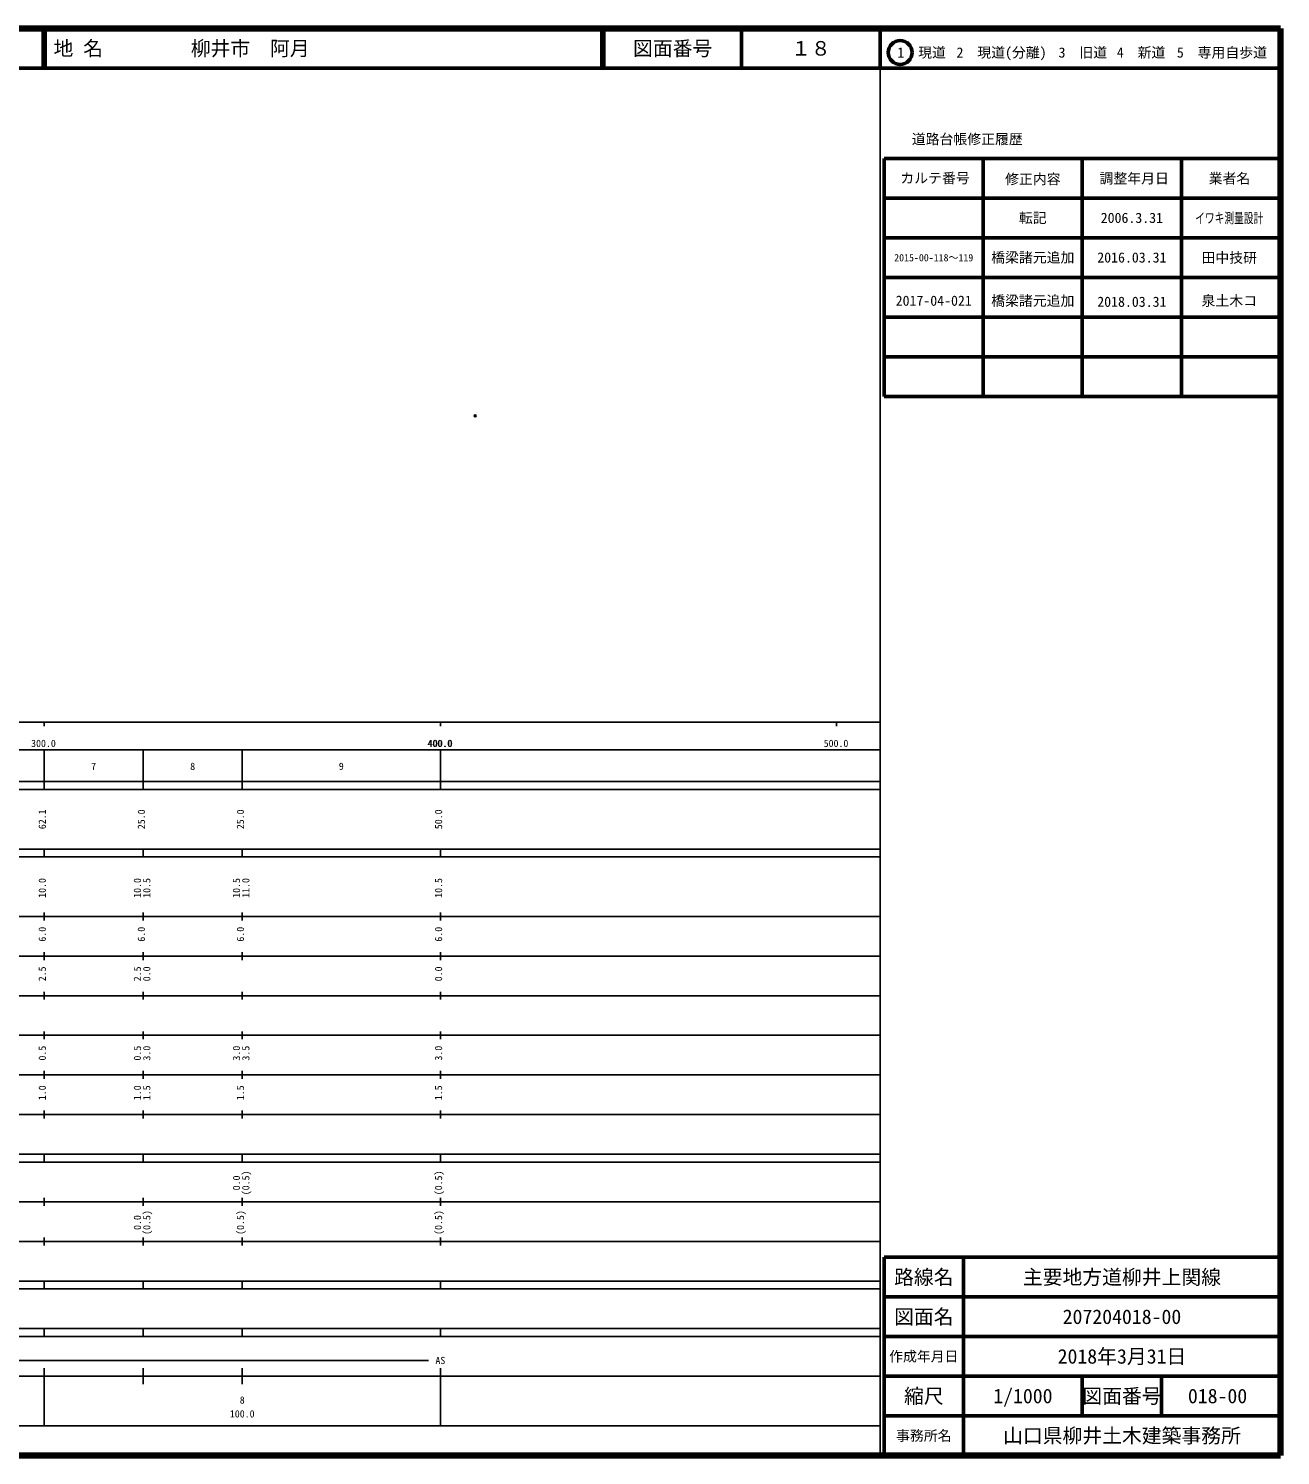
# Model space of a CAD drawing. Units: millimetres on the paper. Extents: x 40 to 680, y 20 to 380.
# Drawn here: x 364.1 to 680, y 20 to 380 of the extents above; entities that cross this region are included whole.
import ezdxf
from ezdxf.enums import TextEntityAlignment as Align

# ---------------------------------------------------------------- set-up
doc = ezdxf.new("R2010")
doc.units = ezdxf.units.MM
doc.header["$PDMODE"] = 32
doc.header["$PDSIZE"] = 0.5
doc.layers.add('M-OTRS', color=6, linetype='Continuous')
doc.layers.add('M-TTL-TXT', color=7, linetype='Continuous')
for name, color, linetype, lineweight in [('M-TTL', 2, 'Continuous', 140), ('M-TTL-BAND', 7, 'Continuous', 25), ('M-TTL-FRAM', 2, 'Continuous', 50), ('M-TTL-LINE', 7, 'Continuous', 50)]:
    doc.layers.add(name, color=color, linetype=linetype, lineweight=lineweight)
doc.styles.add('ＭＳ ゴシック', font='')
doc.styles.get('ＭＳ ゴシック').set_extended_font_data('MS Gothic')

msp = doc.modelspace()

# ---------------------------------------------------------------- linework, layer by layer
at = {"layer": 'M-OTRS'}
msp.add_point((476.81, 282.286), dxfattribs=at)
at = {"layer": 'M-TTL'}
for p, q in [((680, 380), (40, 380)), ((680, 20), (680, 380)), ((40, 20), (680, 20))]:
    msp.add_line(p, q, dxfattribs=at)
at = {"layer": 'M-TTL-BAND'}
for p, q in [((579, 20), (579, 370)), ((40, 205), (579, 205)), ((368, 205), (368, 204)), ((468, 205), (468, 204)), ((568, 205), (568, 204)), ((68, 198), (579, 198)), ((368, 188), (368, 198)), ((393, 188), (393, 198)), ((418, 188), (418, 198)), ((468, 188), (468, 198)), ((40, 190), (579, 190)), ((40, 188), (579, 188)), ((40, 173), (579, 173)), ((368, 171), (368, 173)), ((393, 171), (393, 173)), ((418, 171), (418, 173)), ((468, 171), (468, 173)), ((40, 171), (579, 171)), ((40, 156), (579, 156)), ((368, 155), (368, 157)), ((393, 155), (393, 157)), ((418, 155), (418, 157)), ((468, 155), (468, 157)), ((46, 146), (579, 146)), ((368, 145), (368, 147)), ((393, 145), (393, 147)), ((418, 145), (418, 147)), ((468, 145), (468, 147)), ((368, 135), (368, 137)), ((393, 135), (393, 137)), ((418, 135), (418, 137)), ((468, 135), (468, 137)), ((52, 136), (579, 136)), ((46, 126), (579, 126)), ((368, 125), (368, 127)), ((393, 125), (393, 127)), ((418, 125), (418, 127)), ((468, 125), (468, 127)), ((52, 116), (579, 116)), ((368, 115), (368, 117)), ((393, 115), (393, 117)), ((418, 115), (418, 117)), ((468, 115), (468, 117)), ((46, 106), (579, 106)), ((368, 105), (368, 107)), ((393, 105), (393, 107)), ((418, 105), (418, 107)), ((468, 105), (468, 107)), ((40, 96), (579, 96)), ((40, 94), (579, 94)), ((368, 94), (368, 96)), ((393, 94), (393, 96)), ((418, 94), (418, 96)), ((468, 94), (468, 96)), ((49, 84), (579, 84)), ((368, 83), (368, 85)), ((393, 83), (393, 85)), ((418, 83), (418, 85)), ((468, 83), (468, 85)), ((40, 74), (579, 74)), ((368, 73), (368, 75)), ((393, 73), (393, 75)), ((418, 73), (418, 75)), ((468, 73), (468, 75)), ((40, 64), (579, 64)), ((40, 62), (579, 62)), ((368, 62), (368, 64)), ((393, 62), (393, 64)), ((418, 62), (418, 64)), ((468, 62), (468, 64)), ((40, 52), (579, 52)), ((368, 50), (368, 52)), ((393, 50), (393, 52)), ((418, 50), (418, 52)), ((468, 50), (468, 52)), ((40, 50), (579, 50)), ((71, 44), (465, 44)), ((40, 40), (579, 40)), ((368, 27.5), (368, 42)), ((393, 38), (393, 42)), ((418, 38), (418, 42)), ((468, 27.5), (468, 42)), ((68, 27.5), (579, 27.5))]:
    msp.add_line(p, q, dxfattribs=at)
at = {"layer": 'M-TTL-FRAM'}
for p, q in [((580, 347.197), (580, 287.197)), ((580, 347.197), (680, 347.197)), ((580, 287.197), (680, 287.197)), ((680, 70), (580, 70)), ((580, 70), (580, 20))]:
    msp.add_line(p, q, dxfattribs=at)
at = {"layer": 'M-TTL-LINE'}
for p, q in [((367.75, 380), (367.75, 370)), ((368.25, 380), (368.25, 370)), ((508.747, 380), (508.747, 370)), ((509.247, 380), (509.247, 370)), ((543.997, 380), (543.997, 370)), ((579, 380), (579, 370)), ((40, 370), (680, 370)), ((605, 347.197), (605, 287.197)), ((630, 347.197), (630, 287.197)), ((655, 347.197), (655, 287.197)), ((580, 337.197), (680, 337.197)), ((580, 327.197), (680, 327.197)), ((580, 317.197), (680, 317.197)), ((580, 307.197), (680, 307.197)), ((580, 297.197), (680, 297.197)), ((600, 70), (600, 20)), ((680, 60), (580, 60)), ((680, 50), (580, 50)), ((680, 40), (580, 40)), ((630, 40), (630, 30)), ((650, 40), (650, 30)), ((680, 30), (580, 30))]:
    msp.add_line(p, q, dxfattribs=at)
msp.add_circle((584.031, 373.958), 3, dxfattribs=at)

# ---------------------------------------------------------------- texts
at = {"layer": 'M-TTL-BAND', "style": 'ＭＳ ゴシック'}
for s, p in [('300.0', (367.844, 198.195)), ('400.0', (467.844, 198.195)), ('400.0', (468, 198.195)), ('500.0', (567.844, 198.195)), ('7', (380.5, 192.405)), ('8', (405.5, 192.405)), ('9', (443, 192.405)), ('AS', (468, 42.5)), ('8', (418, 32.523)), ('100.0', (418, 29.033))]:
    msp.add_text(s, height=1.833, dxfattribs=at).set_placement(p, align=Align.BOTTOM_CENTER)
for s, p in [('62.1', (369, 180.5)), ('25.0', (394, 180.5)), ('25.0', (419, 180.5)), ('50.0', (469, 180.5)), ('10.0', (369, 163.174)), ('10.0', (393, 163.174)), ('10.5', (395.37, 163.174)), ('10.5', (418, 163.174)), ('11.0', (420.37, 163.174)), ('10.5', (469, 163.174)), ('6.0', (369, 151.5)), ('6.0', (394, 151.5)), ('6.0', (419, 151.5)), ('6.0', (469, 151.5)), ('2.5', (369, 141.5)), ('2.5', (393, 141.5)), ('0.0', (395.37, 141.5)), ('0.0', (469, 141.5)), ('0.5', (369, 121.5)), ('0.5', (393, 121.5)), ('3.0', (395.37, 121.5)), ('3.0', (418, 121.5)), ('3.5', (420.37, 121.5)), ('3.0', (469, 121.5)), ('1.0', (369, 111.5)), ('1.0', (393, 111.5)), ('1.5', (395.37, 111.5)), ('1.5', (419, 111.5)), ('1.5', (469, 111.5)), ('0.0', (418, 88.764)), ('(0.5)', (420.37, 88.764)), ('(0.5)', (469, 88.764)), ('0.0', (393, 78.764)), ('(0.5)', (395.37, 78.764)), ('(0.5)', (419, 78.764)), ('(0.5)', (469, 78.764))]:
    msp.add_text(s, height=1.833, rotation=90, dxfattribs=at).set_placement(p, align=Align.BOTTOM_CENTER)
at = {"layer": 'M-TTL-TXT', "style": 'ＭＳ ゴシック'}
for s, p in [('地 名', (370.38, 375)), ('柳井市\u3000阿月', (405.024, 375))]:
    msp.add_text(s, height=3.666, dxfattribs=at).set_placement(p, align=Align.MIDDLE_LEFT)
for s, height, p in [('図面番号', 3.666, (526.622, 375)), ('１８', 3.666, (561.497, 375)), ('1\u3000現道', 2.566, (589.448, 373.958)), ('2\u3000現道(分離)', 2.566, (609.619, 373.958)), ('3\u3000旧道', 2.566, (630.121, 373.958)), ('4\u3000新道', 2.566, (644.824, 373.958)), ('5\u3000専用自歩道', 2.566, (665.228, 373.958)), ('道路台帳修正履歴', 2.566, (600.968, 352.113)), ('カルテ番号', 2.566, (592.839, 342.277)), ('修正内容', 2.566, (617.509, 342.023)), ('調整年月日', 2.566, (643.089, 342.197)), ('業者名', 2.566, (667.134, 342.197)), ('転記', 2.566, (617.5, 332.245)), ('2006.3.31', 2.566, (642.5, 332.245)), ('2015-00-118～119', 1.833, (592.5, 322.189)), ('橋梁諸元追加', 2.566, (617.5, 322.245)), ('2016.03.31', 2.566, (642.5, 322.245)), ('田中技研', 2.566, (667.077, 322.189)), ('2017-04-021', 2.566, (592.5, 311.338)), ('橋梁諸元追加', 2.566, (617.5, 311.338)), ('2018.03.31', 2.566, (642.5, 311.075)), ('泉土木コ', 2.566, (667.077, 311.338)), ('路線名', 3.666, (590, 65)), ('路線名', 3.666, (590, 65)), ('主要地方道柳井上関線', 3.666, (640, 65)), ('図面名', 3.666, (590, 55)), ('図面名', 3.666, (590, 55)), ('207204018-00', 3.666, (640, 55)), ('2018年3月31日', 3.666, (640, 45)), ('作成年月日', 2.566, (590, 45)), ('作成年月日', 2.566, (590, 45)), ('縮尺', 3.666, (590, 35)), ('縮尺', 3.666, (590, 35)), ('1/1000', 3.666, (615, 35)), ('図面番号', 3.666, (640, 35)), ('図面番号', 3.666, (640, 35)), ('018-00', 3.666, (664.125, 35)), ('事務所名', 2.566, (590, 25)), ('事務所名', 2.566, (590, 25)), ('山口県柳井土木建築事務所', 3.666, (640, 25))]:
    msp.add_text(s, height=height, dxfattribs=at).set_placement(p, align=Align.MIDDLE_CENTER)
at = {"layer": 'M-TTL-TXT', "style": 'ＭＳ ゴシック', "width": 0.7}
msp.add_text('イワキ測量設計', height=2.566, dxfattribs=at).set_placement((667.077, 332.189), align=Align.MIDDLE_CENTER)

doc.saveas('drawing.dxf')
